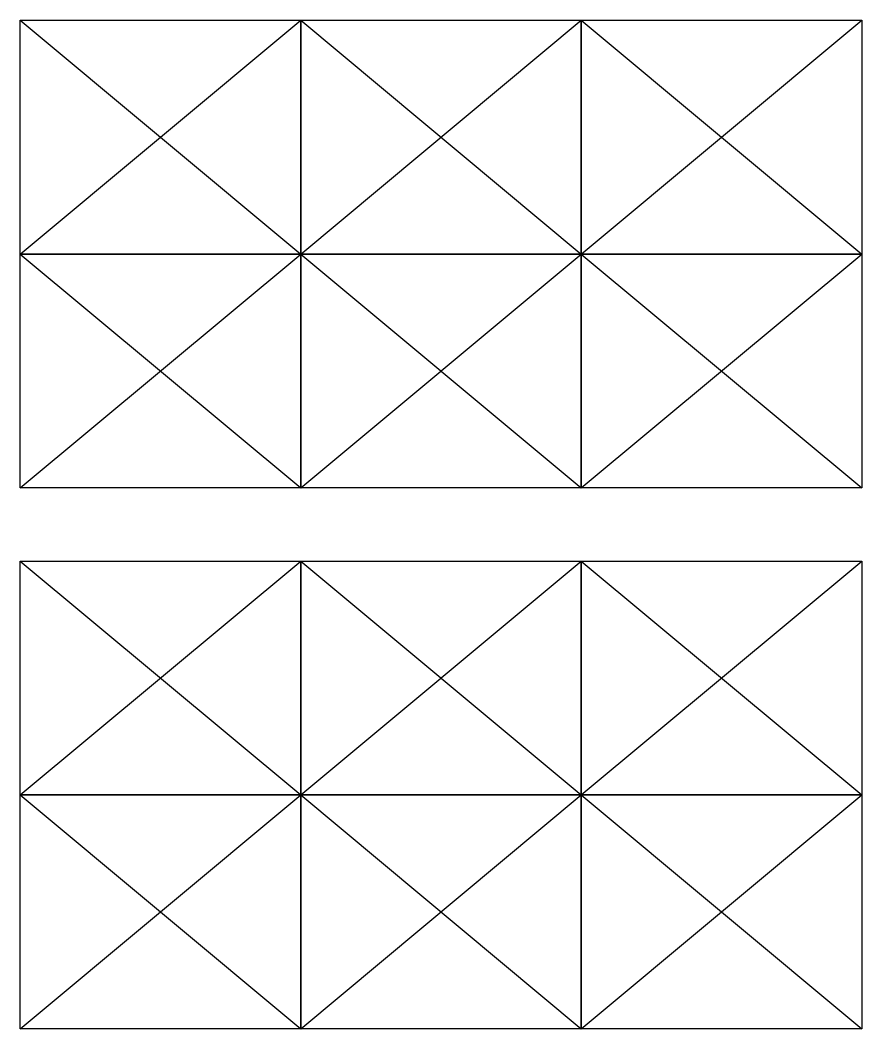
# Model space of a CAD drawing. Extents: x -3873 to 164127, y 7129 to 96529.
# Drawn here: x 37619 to 41219, y 37590 to 41904 of the extents above; entities that cross this region are included whole.
import ezdxf

# ---------------------------------------------------------------- set-up
doc = ezdxf.new("R2010")
doc.units = 0
doc.layers.get('0').update_dxf_attribs({"linetype": 'CONTINUOUS'})
doc.layers.add('LAYOUT customer', color=170, linetype='CONTINUOUS')

# ---------------------------------------------------------------- blocks, each defined once
blk = doc.blocks.new('A$Cb66a8a7b')
for p, q in [((500, 1200), (-500, 0)), ((-500, 0), (-500, 1200)), ((-500, 1200), (500, 0))]:
    blk.add_line(p, q)
blk.add_lwpolyline([(-500, 1200), (500, 1200), (500, 0), (-500, 0)], close=True)

msp = doc.modelspace()

# ---------------------------------------------------------------- block references
at = {"layer": 'LAYOUT customer', "color": 170, "rotation": 90}
for p in [(38818.6, 41404), (40018.6, 41404), (41218.6, 41404), (38818.6, 40404), (40018.6, 40404), (41218.6, 40404), (38818.6, 39090.4), (40018.6, 39090.4), (41218.6, 39090.4), (38818.6, 38090.4), (40018.6, 38090.4), (41218.6, 38090.4)]:
    msp.add_blockref('A$Cb66a8a7b', p, dxfattribs=at)

doc.saveas('drawing.dxf')
